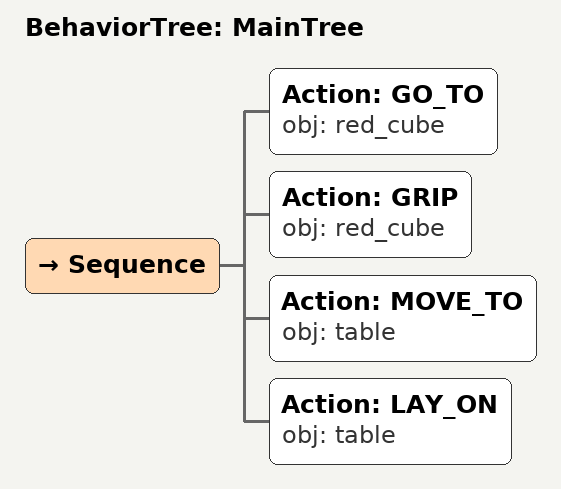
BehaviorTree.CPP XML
<root main_tree_to_execute="MainTree">
  <BehaviorTree ID="MainTree">
    <Sequence>
      <!-- Go to red_cube -->
      <Action ID="GO_TO" obj="red_cube" />
      <!-- Grip red_cube -->
      <Action ID="GRIP" obj="red_cube" />
      <!-- Move to table -->
      <Action ID="MOVE_TO" obj="table" />
      <!-- Lay on table -->
      <Action ID="LAY_ON" obj="table" />
    </Sequence>
  </BehaviorTree>
</root>
